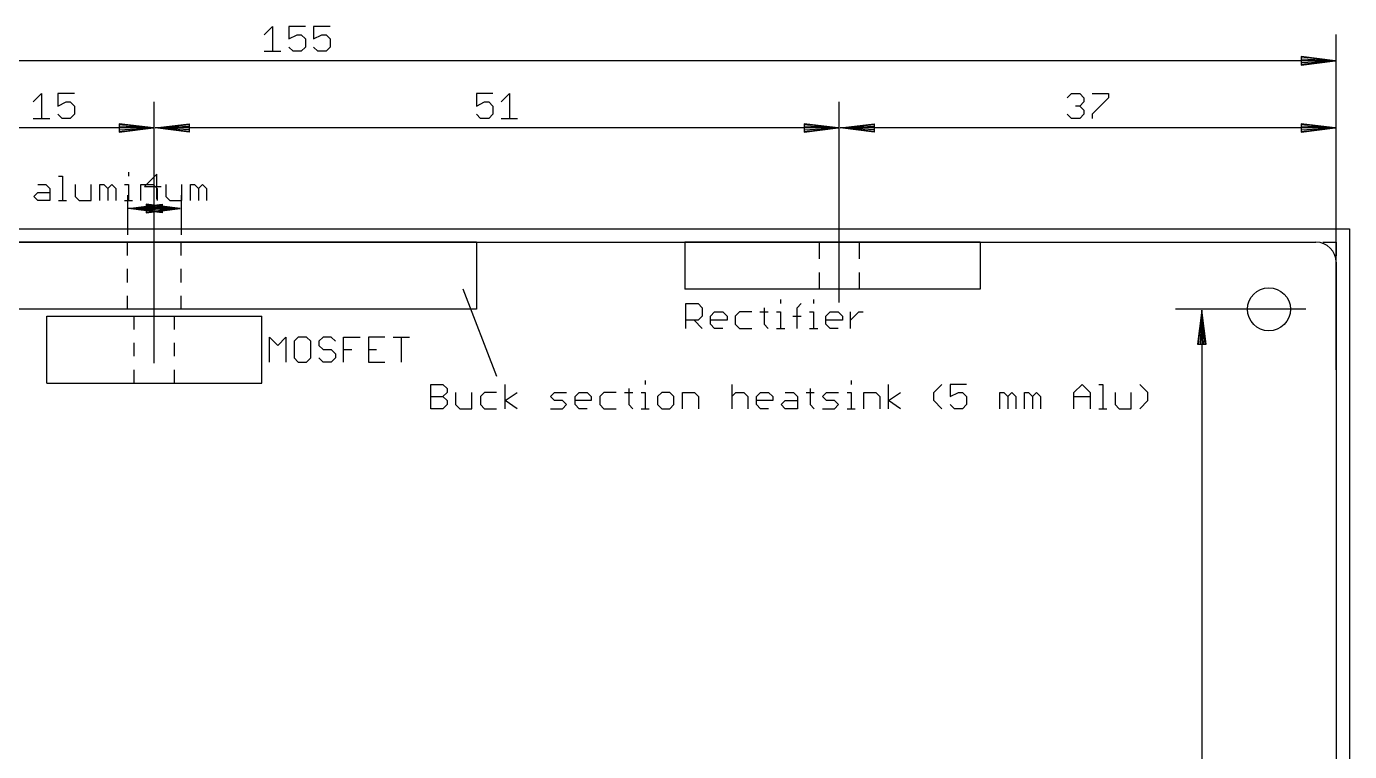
# Model space of a CAD drawing. Extents: x -62 to 290, y -289 to 164.
# Drawn here: x 58.5 to 157, y 53.1 to 107.1 of the extents above; entities that cross this region are included whole.
import ezdxf

# ---------------------------------------------------------------- set-up
doc = ezdxf.new("R2010")
doc.units = 0
for name, color, linetype in [('113', 140, 'CONTINUOUS'), ('27', 1, 'CONTINUOUS'), ('28', 3, 'CONTINUOUS'), ('47', 7, 'CONTINUOUS'), ('51', 53, 'CONTINUOUS')]:
    doc.layers.add(name, color=color, linetype=linetype)

msp = doc.modelspace()

# ---------------------------------------------------------------- linework, layer by layer
at = {"layer": '113'}
for p, q in [((92, 91), (8, 91)), ((66, 90), (66, 91)), ((70, 90), (70, 91)), ((92, 91), (92, 86)), ((66, 88), (66, 89)), ((70, 88), (70, 89)), ((66, 86), (66, 87)), ((70, 86), (70, 87)), ((93.5, 81), (91, 87.5)), ((92, 86), (8, 86)), ((88.6016, 78.6016), (88.6016, 80.3999)), ((88.6016, 80.3999), (89.5008, 80.3999)), ((89.5008, 80.3999), (89.8005, 80.1002)), ((89.8005, 79.8005), (89.5008, 79.5008)), ((89.8005, 80.1002), (89.8005, 79.8005)), ((90.4432, 79.8005), (90.4432, 78.9013)), ((91.6421, 78.6016), (91.6421, 79.8005)), ((92.5845, 79.8005), (92.2847, 79.5008)), ((93.4836, 79.8005), (92.5845, 79.8005)), ((94.1263, 78.6016), (94.1263, 80.3999)), ((94.1263, 79.201), (95.0255, 79.8005)), ((97.5025, 79.5008), (97.8023, 79.8005)), ((97.8023, 79.8005), (98.7014, 79.8005)), ((99.3441, 79.5008), (99.6438, 79.8005)), ((99.6438, 79.8005), (100.2433, 79.8005)), ((100.2433, 79.8005), (100.543, 79.5008)), ((101.4854, 79.8005), (101.1857, 79.5008)), ((102.3846, 79.8005), (101.4854, 79.8005)), ((103.0272, 79.8005), (103.6267, 79.8005)), ((103.327, 80.1002), (103.327, 78.9013)), ((104.255, 79.8005), (104.5547, 79.8005)), ((104.5547, 80.6997), (104.5547, 80.3999)), ((104.5547, 79.8005), (104.5547, 78.6016)), ((105.7824, 79.8005), (105.4827, 79.5008)), ((106.3818, 79.8005), (105.7824, 79.8005)), ((106.6816, 79.5008), (106.3818, 79.8005)), ((107.3243, 78.6016), (107.3243, 79.8005)), ((107.3243, 79.8005), (108.2234, 79.8005)), ((108.2234, 79.8005), (108.5231, 79.5008)), ((111.0074, 80.3999), (111.0074, 78.6016)), ((111.0074, 79.5008), (111.3071, 79.8005)), ((111.3071, 79.8005), (111.9066, 79.8005)), ((111.9066, 79.8005), (112.2063, 79.5008)), ((112.849, 79.5008), (113.1487, 79.8005)), ((113.1487, 79.8005), (113.7481, 79.8005)), ((113.7481, 79.8005), (114.0479, 79.5008)), ((114.9903, 79.8005), (115.5897, 79.8005)), ((115.5897, 79.8005), (115.8894, 79.5008)), ((116.5321, 79.8005), (117.1316, 79.8005)), ((116.8318, 80.1002), (116.8318, 78.9013)), ((117.7598, 79.5008), (118.0595, 79.8005)), ((118.0595, 79.8005), (118.9587, 79.8005)), ((119.6014, 79.8005), (119.9011, 79.8005)), ((119.9011, 80.6997), (119.9011, 80.3999)), ((119.9011, 79.8005), (119.9011, 78.6016)), ((120.8291, 78.6016), (120.8291, 79.8005)), ((120.8291, 79.8005), (121.7283, 79.8005)), ((121.7283, 79.8005), (122.028, 79.5008)), ((122.6707, 78.6016), (122.6707, 80.3999)), ((122.6707, 79.201), (123.5699, 79.8005)), ((126.0469, 79.8005), (126.6463, 80.3999)), ((126.0469, 79.201), (126.0469, 79.8005)), ((128.4735, 80.3999), (127.2746, 80.3999)), ((127.2746, 80.3999), (127.2746, 79.5008)), ((127.2746, 79.5008), (127.8741, 79.8005)), ((127.8741, 79.8005), (128.1738, 79.8005)), ((128.1738, 79.8005), (128.4735, 79.5008)), ((130.9578, 78.6016), (130.9578, 79.8005)), ((130.9578, 79.8005), (131.2575, 79.8005)), ((131.2575, 79.8005), (131.5572, 79.5008)), ((131.5572, 79.5008), (131.8569, 79.8005)), ((131.8569, 79.8005), (132.1567, 79.5008)), ((132.7993, 78.6016), (132.7993, 79.8005)), ((132.7993, 79.8005), (133.0991, 79.8005)), ((133.0991, 79.8005), (133.3988, 79.5008)), ((133.3988, 79.5008), (133.6985, 79.8005)), ((133.6985, 79.8005), (133.9982, 79.5008)), ((136.4825, 79.8005), (137.0819, 80.3999)), ((136.4825, 78.6016), (136.4825, 79.8005)), ((137.0819, 80.3999), (137.6814, 79.8005)), ((137.6814, 79.8005), (137.6814, 78.6016)), ((138.324, 80.3999), (138.6238, 80.3999)), ((138.6238, 80.3999), (138.6238, 78.6016)), ((139.5518, 79.8005), (139.5518, 78.9013)), ((140.7507, 78.6016), (140.7507, 79.8005)), ((141.9928, 79.8005), (141.3933, 80.3999)), ((141.9928, 79.201), (141.9928, 79.8005)), ((88.6016, 79.5008), (89.5008, 79.5008)), ((89.5008, 79.5008), (89.8005, 79.201)), ((89.8005, 78.9013), (89.5008, 78.6016)), ((89.8005, 79.201), (89.8005, 78.9013)), ((90.4432, 78.9013), (90.7429, 78.6016)), ((92.2847, 79.5008), (92.2847, 78.9013)), ((92.2847, 78.9013), (92.5845, 78.6016)), ((95.0255, 78.6016), (94.1263, 79.201)), ((97.8023, 79.201), (97.5025, 79.5008)), ((98.4017, 79.201), (97.8023, 79.201)), ((98.7014, 78.9013), (98.4017, 79.201)), ((98.4017, 78.6016), (98.7014, 78.9013)), ((99.3441, 78.9013), (99.3441, 79.5008)), ((100.543, 79.201), (99.3441, 79.201)), ((99.6438, 78.6016), (99.3441, 78.9013)), ((100.543, 79.5008), (100.543, 79.201)), ((101.1857, 79.5008), (101.1857, 78.9013)), ((101.1857, 78.9013), (101.4854, 78.6016)), ((103.327, 78.9013), (103.6267, 78.6016)), ((105.4827, 79.5008), (105.4827, 78.9013)), ((105.4827, 78.9013), (105.7824, 78.6016)), ((106.3818, 78.6016), (106.6816, 78.9013)), ((106.6816, 78.9013), (106.6816, 79.5008)), ((108.5231, 79.5008), (108.5231, 78.6016)), ((112.2063, 79.5008), (112.2063, 78.6016)), ((112.849, 78.9013), (112.849, 79.5008)), ((114.0479, 79.201), (112.849, 79.201)), ((113.1487, 78.6016), (112.849, 78.9013)), ((114.0479, 79.5008), (114.0479, 79.201)), ((114.6905, 78.9013), (114.9903, 79.201)), ((114.9903, 78.6016), (114.6905, 78.9013)), ((114.9903, 79.201), (115.8894, 79.201)), ((115.8894, 79.5008), (115.8894, 78.6016)), ((116.8318, 78.9013), (117.1316, 78.6016)), ((118.0595, 79.201), (117.7598, 79.5008)), ((118.659, 79.201), (118.0595, 79.201)), ((118.9587, 78.9013), (118.659, 79.201)), ((118.659, 78.6016), (118.9587, 78.9013)), ((122.028, 79.5008), (122.028, 78.6016)), ((123.5699, 78.6016), (122.6707, 79.201)), ((126.6463, 78.6016), (126.0469, 79.201)), ((127.5743, 78.6016), (127.2746, 78.9013)), ((128.4735, 78.9013), (128.1738, 78.6016)), ((128.4735, 79.5008), (128.4735, 78.9013)), ((131.5572, 79.5008), (131.5572, 78.6016)), ((132.1567, 79.5008), (132.1567, 78.6016)), ((133.3988, 79.5008), (133.3988, 78.6016)), ((133.9982, 79.5008), (133.9982, 78.6016)), ((136.4825, 79.5008), (137.6814, 79.5008)), ((139.5518, 78.9013), (139.8515, 78.6016)), ((141.3933, 78.6016), (141.9928, 79.201)), ((89.5008, 78.6016), (88.6016, 78.6016)), ((90.7429, 78.6016), (91.6421, 78.6016)), ((92.5845, 78.6016), (93.4836, 78.6016)), ((97.5025, 78.6016), (98.4017, 78.6016)), ((100.2433, 78.6016), (99.6438, 78.6016)), ((101.4854, 78.6016), (102.3846, 78.6016)), ((104.255, 78.6016), (104.8544, 78.6016)), ((105.7824, 78.6016), (106.3818, 78.6016)), ((113.7481, 78.6016), (113.1487, 78.6016)), ((115.8894, 78.6016), (114.9903, 78.6016)), ((117.7598, 78.6016), (118.659, 78.6016)), ((119.6014, 78.6016), (120.2008, 78.6016)), ((128.1738, 78.6016), (127.5743, 78.6016)), ((138.324, 78.6016), (138.9235, 78.6016)), ((139.8515, 78.6016), (140.7507, 78.6016))]:
    msp.add_line(p, q, dxfattribs=at)
at = {"layer": '27'}
for p, q in [((117.5, 91), (107.5, 91)), ((107.5, 91), (107.5, 87.5)), ((120.5, 91), (117.5, 91)), ((117.5, 91), (117.5, 89.75)), ((129.5, 91), (120.5, 91)), ((120.5, 91), (120.5, 89.75)), ((129.5, 91), (129.5, 87.5)), ((117.5, 88.75), (117.5, 87.5)), ((120.5, 88.75), (120.5, 87.5)), ((117.5, 87.5), (107.5, 87.5)), ((114.6368, 86.7336), (114.6368, 86.4254)), ((117.0923, 86.7336), (117.0923, 86.4254)), ((120.5, 87.5), (117.5, 87.5)), ((129.5, 87.5), (120.5, 87.5)), ((107.5762, 84.5762), (107.5762, 86.4254)), ((107.5762, 86.4254), (108.5008, 86.4254)), ((108.5008, 86.4254), (108.809, 86.1172)), ((108.809, 86.1172), (108.809, 85.5008)), ((109.4178, 85.5008), (109.726, 85.809)), ((109.726, 85.809), (110.3424, 85.809)), ((110.3424, 85.809), (110.6506, 85.5008)), ((111.5675, 85.809), (111.2593, 85.5008)), ((112.4921, 85.809), (111.5675, 85.809)), ((113.1009, 85.809), (113.7173, 85.809)), ((113.4091, 86.1172), (113.4091, 84.8844)), ((114.3286, 85.809), (114.6368, 85.809)), ((114.6368, 85.809), (114.6368, 84.5762)), ((115.8645, 86.1172), (116.1727, 86.4254)), ((115.8645, 84.5762), (115.8645, 86.1172)), ((116.7841, 85.809), (117.0923, 85.809)), ((117.0923, 85.809), (117.0923, 84.5762)), ((118.0118, 85.5008), (118.32, 85.809)), ((118.32, 85.809), (118.9364, 85.809)), ((118.9364, 85.809), (119.2446, 85.5008)), ((119.8534, 84.5762), (119.8534, 85.809)), ((119.8534, 85.1926), (120.4697, 85.809)), ((120.4697, 85.809), (120.7779, 85.809)), ((60, 85.5), (66.5, 85.5)), ((60, 80.5), (60, 85.5)), ((66.5, 85.5), (69.5, 85.5)), ((66.5, 84.5), (66.5, 85.5)), ((69.5, 85.5), (76, 85.5)), ((69.5, 84.5), (69.5, 85.5)), ((76, 80.5), (76, 85.5)), ((108.5008, 85.1926), (107.5762, 85.1926)), ((108.1926, 85.1926), (108.809, 84.5762)), ((108.809, 85.5008), (108.5008, 85.1926)), ((109.4178, 84.8844), (109.4178, 85.5008)), ((110.6506, 85.1926), (109.4178, 85.1926)), ((109.726, 84.5762), (109.4178, 84.8844)), ((110.6506, 85.5008), (110.6506, 85.1926)), ((111.2593, 85.5008), (111.2593, 84.8844)), ((111.2593, 84.8844), (111.5675, 84.5762)), ((113.4091, 84.8844), (113.7173, 84.5762)), ((115.5563, 85.5008), (116.1727, 85.5008)), ((118.0118, 84.8844), (118.0118, 85.5008)), ((119.2446, 85.1926), (118.0118, 85.1926)), ((118.32, 84.5762), (118.0118, 84.8844)), ((119.2446, 85.5008), (119.2446, 85.1926)), ((76.5762, 82.0762), (76.5762, 83.9254)), ((76.5762, 83.9254), (77.1926, 83.309)), ((77.1926, 83.309), (77.809, 83.9254)), ((77.809, 83.9254), (77.809, 82.0762)), ((78.726, 83.9254), (78.4178, 83.6172)), ((79.3424, 83.9254), (78.726, 83.9254)), ((79.6506, 83.6172), (79.3424, 83.9254)), ((80.5675, 83.9254), (80.2593, 83.6172)), ((81.1839, 83.9254), (80.5675, 83.9254)), ((81.4921, 83.6172), (81.1839, 83.9254)), ((82.1009, 82.0762), (82.1009, 83.9254)), ((82.1009, 83.9254), (83.3337, 83.9254)), ((85.1753, 83.9254), (83.9425, 83.9254)), ((83.9425, 83.9254), (83.9425, 82.0762)), ((85.7841, 83.9254), (87.0168, 83.9254)), ((86.4005, 82.0762), (86.4005, 83.9254)), ((110.3424, 84.5762), (109.726, 84.5762)), ((111.5675, 84.5762), (112.4921, 84.5762)), ((114.3286, 84.5762), (114.945, 84.5762)), ((116.7841, 84.5762), (117.4005, 84.5762)), ((118.9364, 84.5762), (118.32, 84.5762)), ((66.5, 82.5), (66.5, 83.5)), ((69.5, 82.5), (69.5, 83.5)), ((78.4178, 83.6172), (78.4178, 82.3844)), ((79.6506, 82.3844), (79.6506, 83.6172)), ((80.2593, 83.6172), (80.2593, 83.309)), ((80.2593, 83.309), (80.5675, 83.0008)), ((80.5675, 83.0008), (81.1839, 83.0008)), ((81.1839, 83.0008), (81.4921, 82.6926)), ((82.1009, 83.0008), (82.7173, 83.0008)), ((83.9425, 83.0008), (84.5589, 83.0008)), ((78.4178, 82.3844), (78.726, 82.0762)), ((78.726, 82.0762), (79.3424, 82.0762)), ((79.3424, 82.0762), (79.6506, 82.3844)), ((80.5675, 82.0762), (80.2593, 82.3844)), ((81.1839, 82.0762), (80.5675, 82.0762)), ((81.4921, 82.3844), (81.1839, 82.0762)), ((81.4921, 82.6926), (81.4921, 82.3844)), ((83.9425, 82.0762), (85.1753, 82.0762)), ((66.5, 80.5), (66.5, 81.5)), ((69.5, 80.5), (69.5, 81.5)), ((60, 80.5), (66.5, 80.5)), ((66.5, 80.5), (69.5, 80.5)), ((69.5, 80.5), (76, 80.5))]:
    msp.add_line(p, q, dxfattribs=at)
at = {"layer": '28'}
for p, q in [((2.5, 91), (154.5, 91)), ((156, 89.5), (156, 2.5))]:
    msp.add_line(p, q, dxfattribs=at)
msp.add_circle((151, 86), 1.6, dxfattribs=at)
msp.add_arc((154.5, 89.5), 1.5, 0, 90, dxfattribs=at)
at = {"layer": '47'}
for p, q in [((76.1841, 106.439), (76.8005, 107.0554)), ((76.8005, 107.0554), (76.8005, 105.2062)), ((79.2584, 107.0554), (78.0256, 107.0554)), ((78.0256, 107.0554), (78.0256, 106.1308)), ((78.0256, 106.1308), (78.642, 106.439)), ((78.642, 106.439), (78.9502, 106.439)), ((78.9502, 106.439), (79.2584, 106.1308)), ((81.1, 107.0554), (79.8672, 107.0554)), ((79.8672, 107.0554), (79.8672, 106.1308)), ((79.8672, 106.1308), (80.4836, 106.439)), ((80.4836, 106.439), (80.7918, 106.439)), ((80.7918, 106.439), (81.1, 106.1308)), ((156, 90.5), (156, 106.45)), ((78.3338, 105.2062), (78.0256, 105.5144)), ((79.2584, 105.5144), (78.9502, 105.2062)), ((79.2584, 106.1308), (79.2584, 105.5144)), ((80.1754, 105.2062), (79.8672, 105.5144)), ((81.1, 105.5144), (80.7918, 105.2062)), ((81.1, 106.1308), (81.1, 105.5144)), ((155.935, 104.5), (1.065, 104.5)), ((76.1841, 105.2062), (77.4168, 105.2062)), ((78.9502, 105.2062), (78.3338, 105.2062)), ((80.7918, 105.2062), (80.1754, 105.2062)), ((155.935, 104.5), (153.4, 104.8192)), ((153.4, 104.8192), (153.4, 104.1808)), ((155.935, 104.5), (153.4, 104.76)), ((155.935, 104.5), (153.4, 104.63)), ((153.4, 104.1808), (155.935, 104.5)), ((153.4, 104.37), (155.935, 104.5)), ((153.4, 104.24), (155.935, 104.5)), ((58.9829, 101.439), (59.5993, 102.0554)), ((59.5993, 102.0554), (59.5993, 100.2062)), ((62.0573, 102.0554), (60.8245, 102.0554)), ((60.8245, 102.0554), (60.8245, 101.1308)), ((93.2157, 102.0554), (91.9829, 102.0554)), ((91.9829, 102.0554), (91.9829, 101.1308)), ((93.8245, 101.439), (94.4409, 102.0554)), ((94.4409, 102.0554), (94.4409, 100.2062)), ((135.9829, 101.7472), (136.2911, 102.0554)), ((136.2911, 102.0554), (136.9075, 102.0554)), ((136.9075, 102.0554), (137.2157, 101.7472)), ((137.2157, 101.7472), (137.2157, 101.439)), ((137.8245, 102.0554), (139.0573, 102.0554)), ((139.0573, 101.7472), (137.8245, 100.5144)), ((139.0573, 102.0554), (139.0573, 101.7472)), ((60.8245, 101.1308), (61.4409, 101.439)), ((61.1327, 100.2062), (60.8245, 100.5144)), ((61.4409, 101.439), (61.7491, 101.439)), ((61.7491, 101.439), (62.0573, 101.1308)), ((62.0573, 100.5144), (61.7491, 100.2062)), ((62.0573, 101.1308), (62.0573, 100.5144)), ((68, 88.5), (68, 101.45)), ((68, 82), (68, 101.45)), ((91.9829, 101.1308), (92.5993, 101.439)), ((92.2911, 100.2062), (91.9829, 100.5144)), ((92.5993, 101.439), (92.9075, 101.439)), ((92.9075, 101.439), (93.2157, 101.1308)), ((93.2157, 100.5144), (92.9075, 100.2062)), ((93.2157, 101.1308), (93.2157, 100.5144)), ((119, 93.5), (119, 101.45)), ((119, 86.5), (119, 101.45)), ((136.2911, 100.2062), (135.9829, 100.5144)), ((136.9075, 101.1308), (136.5993, 101.1308)), ((137.2157, 101.439), (136.9075, 101.1308)), ((136.9075, 101.1308), (137.2157, 100.8226)), ((137.2157, 100.5144), (136.9075, 100.2062)), ((137.2157, 100.8226), (137.2157, 100.5144)), ((137.8245, 100.5144), (137.8245, 100.2062)), ((156, 81.5), (156, 101.45)), ((67.935, 99.5), (53.065, 99.5)), ((58.9829, 100.2062), (60.2157, 100.2062)), ((61.7491, 100.2062), (61.1327, 100.2062)), ((67.935, 99.5), (65.4, 99.8192)), ((65.4, 99.8192), (65.4, 99.1808)), ((67.935, 99.5), (65.4, 99.76)), ((67.935, 99.5), (65.4, 99.63)), ((65.4, 99.1808), (67.935, 99.5)), ((65.4, 99.37), (67.935, 99.5)), ((65.4, 99.24), (67.935, 99.5)), ((68.065, 99.5), (70.6, 99.8192)), ((68.065, 99.5), (70.6, 99.76)), ((68.065, 99.5), (70.6, 99.63)), ((118.935, 99.5), (68.065, 99.5)), ((70.6, 99.1808), (68.065, 99.5)), ((70.6, 99.37), (68.065, 99.5)), ((70.6, 99.24), (68.065, 99.5)), ((70.6, 99.8192), (70.6, 99.1808)), ((92.9075, 100.2062), (92.2911, 100.2062)), ((93.8245, 100.2062), (95.0573, 100.2062)), ((118.935, 99.5), (116.4, 99.8192)), ((116.4, 99.8192), (116.4, 99.1808)), ((118.935, 99.5), (116.4, 99.76)), ((118.935, 99.5), (116.4, 99.63)), ((116.4, 99.1808), (118.935, 99.5)), ((116.4, 99.37), (118.935, 99.5)), ((116.4, 99.24), (118.935, 99.5)), ((119.065, 99.5), (121.6, 99.8192)), ((119.065, 99.5), (121.6, 99.76)), ((119.065, 99.5), (121.6, 99.63)), ((155.935, 99.5), (119.065, 99.5)), ((121.6, 99.1808), (119.065, 99.5)), ((121.6, 99.37), (119.065, 99.5)), ((121.6, 99.24), (119.065, 99.5)), ((121.6, 99.8192), (121.6, 99.1808)), ((136.9075, 100.2062), (136.2911, 100.2062)), ((155.935, 99.5), (153.4, 99.8192)), ((153.4, 99.8192), (153.4, 99.1808)), ((155.935, 99.5), (153.4, 99.76)), ((155.935, 99.5), (153.4, 99.63)), ((153.4, 99.1808), (155.935, 99.5)), ((153.4, 99.37), (155.935, 99.5)), ((153.4, 99.24), (155.935, 99.5)), ((68.2019, 96.0554), (67.2773, 95.1308)), ((68.2019, 94.2062), (68.2019, 96.0554)), ((67.2773, 95.1308), (68.5101, 95.1308)), ((66, 94.5), (66, 91.55)), ((66.065, 93.5), (68.6, 93.8192)), ((66.065, 93.5), (68.6, 93.76)), ((66.065, 93.5), (68.6, 93.63)), ((69.935, 93.5), (67.4, 93.8192)), ((67.4, 93.8192), (67.4, 93.1808)), ((69.935, 93.5), (67.4, 93.76)), ((69.935, 93.5), (67.4, 93.63)), ((68.6, 93.8192), (68.6, 93.1808)), ((70, 94.5), (70, 91.55)), ((69.935, 93.5), (66.065, 93.5)), ((68.6, 93.1808), (66.065, 93.5)), ((68.6, 93.37), (66.065, 93.5)), ((68.6, 93.24), (66.065, 93.5)), ((67.4, 93.1808), (69.935, 93.5)), ((67.4, 93.37), (69.935, 93.5)), ((67.4, 93.24), (69.935, 93.5)), ((153.75, 86), (144.05, 86)), ((146, 85.935), (145.6808, 83.4)), ((146, 85.935), (145.74, 83.4)), ((146, 85.935), (145.87, 83.4)), ((146, 85.935), (146, 6.065)), ((146.3192, 83.4), (146, 85.935)), ((146.13, 83.4), (146, 85.935)), ((146.26, 83.4), (146, 85.935)), ((145.6808, 83.4), (146.3192, 83.4))]:
    msp.add_line(p, q, dxfattribs=at)
at = {"layer": '51'}
for p, q in [((60.8735, 95.8999), (61.1732, 95.8999)), ((61.1732, 95.8999), (61.1732, 94.1016)), ((66.0841, 96.1997), (66.0841, 95.8999)), ((59.0319, 94.4013), (59.3316, 94.701)), ((59.3316, 95.3005), (59.9311, 95.3005)), ((59.3316, 94.701), (60.2308, 94.701)), ((59.9311, 95.3005), (60.2308, 95.0008)), ((60.2308, 95.0008), (60.2308, 94.1016)), ((62.1012, 95.3005), (62.1012, 94.4013)), ((63.3001, 94.1016), (63.3001, 95.3005)), ((63.9428, 94.1016), (63.9428, 95.3005)), ((63.9428, 95.3005), (64.2425, 95.3005)), ((64.2425, 95.3005), (64.5422, 95.0008)), ((64.5422, 95.0008), (64.8419, 95.3005)), ((64.5422, 95.0008), (64.5422, 94.1016)), ((64.8419, 95.3005), (65.1417, 95.0008)), ((65.1417, 95.0008), (65.1417, 94.1016)), ((65.7843, 95.3005), (66.0841, 95.3005)), ((66.0841, 95.3005), (66.0841, 94.1016)), ((67.0121, 94.1016), (67.0121, 95.3005)), ((67.0121, 95.3005), (67.9112, 95.3005)), ((67.9112, 95.3005), (68.2109, 95.0008)), ((68.2109, 95.0008), (68.2109, 94.1016)), ((68.8536, 95.3005), (68.8536, 94.4013)), ((70.0525, 94.1016), (70.0525, 95.3005)), ((70.6952, 94.1016), (70.6952, 95.3005)), ((70.6952, 95.3005), (70.9949, 95.3005)), ((70.9949, 95.3005), (71.2946, 95.0008)), ((71.2946, 95.0008), (71.5944, 95.3005)), ((71.2946, 95.0008), (71.2946, 94.1016)), ((71.5944, 95.3005), (71.8941, 95.0008)), ((71.8941, 95.0008), (71.8941, 94.1016)), ((59.3316, 94.1016), (59.0319, 94.4013)), ((60.2308, 94.1016), (59.3316, 94.1016)), ((60.8735, 94.1016), (61.4729, 94.1016)), ((62.1012, 94.4013), (62.4009, 94.1016)), ((62.4009, 94.1016), (63.3001, 94.1016)), ((65.7843, 94.1016), (66.3838, 94.1016)), ((68.8536, 94.4013), (69.1533, 94.1016)), ((69.1533, 94.1016), (70.0525, 94.1016)), ((0, 92), (157, 92)), ((157, 92), (157, 0)), ((59, 91), (60, 91)), ((61, 91), (62, 91)), ((63, 91), (64, 91)), ((65, 91), (66, 91)), ((67, 91), (68, 91)), ((69, 91), (70, 91)), ((71, 91), (72, 91)), ((73, 91), (74, 91)), ((75, 91), (76, 91)), ((77, 91), (78, 91)), ((79, 91), (80, 91)), ((81, 91), (82, 91)), ((83, 91), (84, 91)), ((85, 91), (86, 91)), ((87, 91), (88, 91)), ((89, 91), (90, 91)), ((91, 91), (92, 91)), ((93, 91), (94, 91)), ((95, 91), (96, 91)), ((97, 91), (98, 91)), ((99, 91), (100, 91)), ((101, 91), (102, 91)), ((103, 91), (104, 91)), ((105, 91), (106, 91)), ((107, 91), (108, 91)), ((109, 91), (110, 91)), ((111, 91), (112, 91)), ((113, 91), (114, 91)), ((115, 91), (116, 91)), ((117, 91), (118, 91)), ((119, 91), (120, 91)), ((121, 91), (122, 91)), ((123, 91), (124, 91)), ((125, 91), (126, 91)), ((127, 91), (128, 91)), ((129, 91), (130, 91)), ((131, 91), (132, 91)), ((133, 91), (134, 91)), ((135, 91), (136, 91)), ((137, 91), (138, 91)), ((139, 91), (140, 91)), ((141, 91), (142, 91)), ((143, 91), (144, 91)), ((145, 91), (146, 91)), ((147, 91), (148, 91)), ((149, 91), (150, 91)), ((151, 91), (152, 91)), ((153, 91), (154, 91)), ((155, 91), (156, 91)), ((156, 91), (156, 89.9778)), ((156, 88.9778), (156, 87.9556)), ((156, 86.9556), (156, 85.9333)), ((156, 84.9333), (156, 83.9111)), ((156, 82.9111), (156, 81.8889)), ((156, 80.8889), (156, 79.8667)), ((156, 78.8667), (156, 77.8444)), ((156, 76.8444), (156, 75.8222)), ((156, 74.8222), (156, 73.8)), ((156, 72.8), (156, 71.7778)), ((156, 70.7778), (156, 69.7556)), ((156, 68.7556), (156, 67.7333)), ((156, 66.7333), (156, 65.7111)), ((156, 64.7111), (156, 63.6889)), ((156, 62.6889), (156, 61.6667)), ((156, 60.6667), (156, 59.6444)), ((156, 58.6444), (156, 57.6222)), ((156, 56.6222), (156, 55.6)), ((156, 54.6), (156, 53.5778))]:
    msp.add_line(p, q, dxfattribs=at)

doc.saveas('drawing.dxf')
